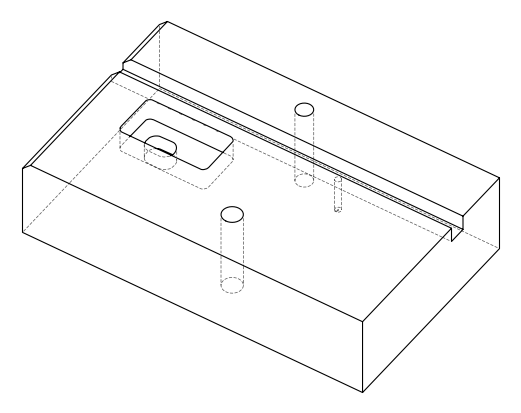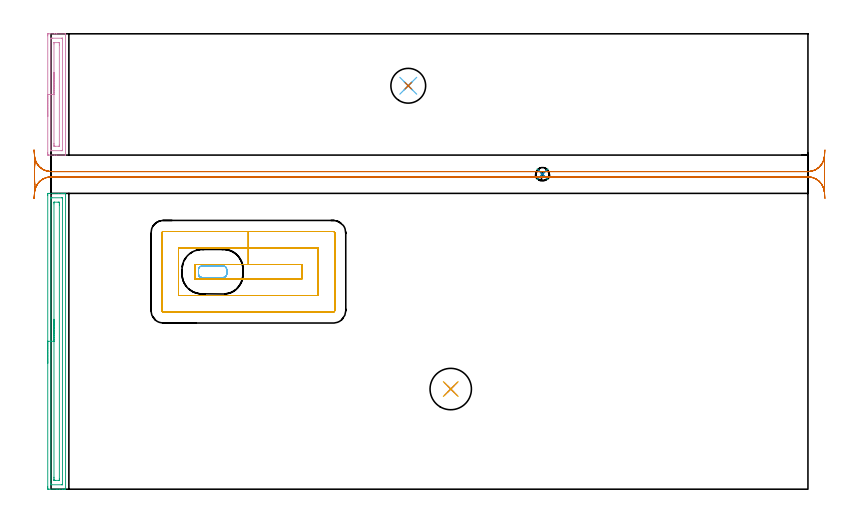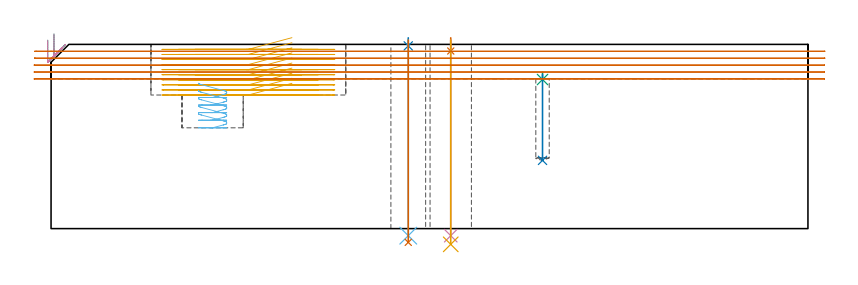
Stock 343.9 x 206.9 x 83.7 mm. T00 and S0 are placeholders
(PLAN: 13 operations, 8 tool changes, 26.6 min)
(1 SPOT_DRILL | STEP1HOLE | NXT0321_9005460120000 | 0.05 min | 183 mm3)
(2 SPOT_DRILL_1 | STEP1HOLE_1 | NXT0321_9005460120000 | 0.03 min | 3 mm3)
(3 SPOT_DRILL_2 | STEP1POCKET | NXT0321_9005460120000 | 0.03 min | 1645 mm3)
(4 DRILL_THROUGH_HOLE_INTO_CENTER | STEP1HOLE | NXT0301_065 | 0.36 min | 5653 mm3)
(5 DRILL_TO_ENLARGE_THROUGH_HOLE | STEP1HOLE | UGT0301_256 | 0.37 min | 17369 mm3)
(6 DRILL_THROUGH_HOLE_INTO_CENTER_1 | STEP1HOLE_1 | NXT0301_065 | 0.36 min | 5781 mm3)
(7 DRILL_TO_ENLARGE_THROUGH_HOLE_1 | STEP1HOLE_1 | UGT0301_240 | 0.37 min | 10600 mm3)
(8 DRILL_BLIND_HOLE_INTO_CENTER | STEP1POCKET | NXT0301_032 | 0.16 min | 1066 mm3)
(9 AREA_MILL | FG_CHAMFER_SURFACE | UGT0205_001 | 3.45 min | 4573 mm3)
(10 AREA_MILL_1 | FG_CHAMFER_SURFACE_1 | UGT0205_001 | 1.55 min | 1973 mm3)
(11 MILL_RECTANGULAR_POCKET | POCKET_RECTANGULAR_STRAIGHT | NXT0201_013 | Follow Part, ap 2.5, ae 75% | 11.36 min | 94233 mm3)
(12 MILL_RECTANGULAR_POCKET_1 | POCKET_RECTANGULAR_STRAIGHT_1 | UGT0201_133 | Follow Part, ap 3.75, ae 75% | 0.85 min | 7318 mm3)
(13 MILL_RECTANGULAR_SLOT | SLOT_RECTANGULAR | UGT0201_133 | Follow Part, ap 3.75, ae 75% | 7.63 min | 91958 mm3)
(TOOL NXT0321_9005460120000 | NC Spot Drill, 142deg, 12mm, Carbide, Uncoated | D12 PA142 FL30 Z2)
(TOOL NXT0301_065 | Carbide Drill 9.4mm [860.1-0940-075A1-MM 2214] | D9.4 PA140 FL98 Z2)
(TOOL UGT0301_256 | Twist Drill 18.8 mm | D18.8 PA118 FL135 Z2)
(TOOL UGT0301_240 | Twist Drill 15.8 mm | D15.8 PA118 FL120 Z2)
(TOOL NXT0301_032 | Carbide Drill 6.1mm [860.1-0610-031A1-MM 2214] | D6.1 PA140 FL53 Z2)
(TOOL UGT0205_001 | Chamfer Mill 20 x 3 x 45 deg. | D20 FL50 Z2)
(TOOL NXT0201_013 | ENDMILL 10mm | D10 FL30 Z4)
(TOOL UGT0201_133 | Carbide End Mill 15.0 | D15 FL30 Z4)
(OP 1 SPOT_DRILL)
G17 G21 G94 G90
T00 M6
G54
G17 G0 G90 X181.6 Y45.5 S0 M3
G43 Z93.7 H0
G94 G81 G98 Z80.7 F250. R86.7
G80
M5
M2
(OP 2 SPOT_DRILL_1)
G17 G21 G94 G90
T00 M6
G54
G17 G0 G90 X162.3 Y183.3 S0 M3
G43 Z93.7 H0
G94 G81 G98 Z83.02 F250. R86.7
G80
M5
M2
(OP 3 SPOT_DRILL_2)
G17 G21 G94 G90
T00 M6
G54
G17 G0 G90 X223.3 Y143.1 S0 M3
G43 Z93.7 H0
G94 G81 G98 Z67.737 F250. R71.
G80
M5
M2
(OP 4 DRILL_THROUGH_HOLE_INTO_CENTER)
G17 G21 G94 G90
T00 M6
G54
G17 G0 G90 X181.6 Y45.5 S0 M3
G43 Z93.7 H1
G94 G73 G98 Z-3.211 F250. Q8.691 R85.7
G80
M5
M2
(OP 5 DRILL_TO_ENLARGE_THROUGH_HOLE)
G17 G21 G94 G90
T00 M6
G54
G17 G0 G90 X181.6 Y45.5 S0 M3
G43 Z93.7 H0
G94 G73 G98 Z-7.148 F250. Q18.17 R85.7
G80
M5
M2
(OP 6 DRILL_THROUGH_HOLE_INTO_CENTER_1)
G17 G21 G94 G90
T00 M6
G54
G17 G0 G90 X162.3 Y183.3 S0 M3
G43 Z93.7 H1
G94 G73 G98 Z-3.211 F250. Q8.691 R85.7
G80
M5
M2
(OP 7 DRILL_TO_ENLARGE_THROUGH_HOLE_1)
G17 G21 G94 G90
T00 M6
G54
G17 G0 G90 X162.3 Y183.3 S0 M3
G43 Z93.7 H0
G94 G73 G98 Z-6.247 F250. Q14.991 R85.7
G80
M5
M2
(OP 8 DRILL_BLIND_HOLE_INTO_CENTER)
G17 G21 G94 G90
T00 M6
G54
G17 G0 G90 X223.3 Y143.1 S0 M3
G43 Z93.7 H1
G94 G81 G98 Z31. F250. R70.
G80
M5
M2
(OP 9 AREA_MILL)
G17 G21 G94 G90
T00 M6
G54
G17 G0 G90 X-1.5 Y57.2 S1061 M3
G43 Z93.7 H0
Z85.6
G94 G1 Y57.238 Z84.728 F250.
Y57.352 Z83.864
Y57.541 Z83.012
Y57.803 Z82.18
Y58.137 Z81.374
Y58.54 Z80.6
Y59.009 Z79.864
Y59.54 Z79.172
Y60.129 Z78.529
Y60.772 Z77.94
Y61.464 Z77.409
Y62.2 Z76.94
Y62.974 Z76.537
Y63.78 Z76.203
Y64.612 Z75.941
Y65.464 Z75.752
Y66.328 Z75.638
Y67.2 Z75.6
Y133.397
X-1.499 Y133.778 Z75.601
X-1.495 Y134.285 Z75.603
X-1.492 Y134.391 Z75.606
X-0.992 Y134.4 Z76.105
X3.436 Z80.53
X4.859 Z81.955
X5.207 Z82.302
X5.902 Z83.002
X6.201 Z83.301
X6.575 Y134.392 Z83.667
X6.597 Y134.39 Z83.688
X6.6 Y134.224 Z83.7
Y0.171
X6.605 Y0.01 Z83.695
X6.575 Y0.008 Z83.667
X6.201 Y0. Z83.3
X5.902 Z83.002
X5.207 Z82.302
X3.973 Z81.07
X2.688 Z79.783
X-0.992 Y0.001 Z76.105
X-1.227 Y0.003 Z75.87
X-1.492 Y0.009 Z75.606
X-1.495 Y0.115 Z75.603
X-1.499 Y0.622 Z75.601
X-1.5 Y1.135 Z75.6
Y67.2
X-0.086 Z77.014
Y132.209
X-0.085 Y132.318 Z77.015
X-0.082 Y132.371 Z77.018
X-0.08 Y132.39 Z77.02
X-0.033 Y132.393 Z77.067
X0.374 Y132.399 Z77.474
X4.801 Z81.901
X5.054 Y132.395 Z82.154
X5.165 Y132.39 Z82.265
X5.185 Y132.012 Z82.285
Y131.99
X5.186 Y2.192 Z82.286
X5.185 Y2.082 Z82.285
X5.182 Y2.029 Z82.282
X5.18 Y2.011 Z82.28
X5.133 Y2.007 Z82.233
X4.726 Y2.001 Z81.826
X0.299 Z77.399
X0.046 Y2.005 Z77.146
X-0.066 Y2.01 Z77.034
X-0.085 Y2.388 Z77.015
Y2.41
X-0.086 Y67.2 Z77.014
X1.328 Z78.428
X1.329 Y129.648 Z78.429
X1.331 Y130.203 Z78.431
X1.334 Y130.371 Z78.434
X1.335 Y130.385 Z78.435
X1.353 Y130.39 Z78.453
X1.404 Y130.396 Z78.504
X1.47 Y130.399 Z78.57
X3.241 Y130.4 Z80.341
X3.436 Y130.398 Z80.536
X3.631 Y130.394 Z80.731
X3.755 Y130.39 Z80.855
X3.764 Y130.315 Z80.864
X3.767 Y130.203 Z80.867
X3.77 Y129.865 Z80.87
X3.771 Y129.309 Z80.871
Y128.97
Y4.752
X3.769 Y4.197 Z80.869
X3.766 Y4.029 Z80.866
X3.765 Y4.015 Z80.865
X3.747 Y4.01 Z80.847
X3.696 Y4.004 Z80.796
X3.63 Y4.001 Z80.73
X1.859 Y4. Z78.959
X1.665 Y4.002 Z78.765
X1.469 Y4.006 Z78.569
X1.345 Y4.01 Z78.445
X1.335 Y4.085 Z78.435
X1.333 Y4.197 Z78.433
X1.33 Y4.535 Z78.43
X1.329 Y5.091 Z78.429
X1.328 Y5.43 Z78.428
Y67.2
Y68.072 Z78.467
Y68.937 Z78.58
Y69.788 Z78.769
Y70.62 Z79.032
Y71.426 Z79.365
Y72.2 Z79.768
Y72.936 Z80.237
Y73.628 Z80.768
Y74.271 Z81.357
Y74.86 Z82.001
Y75.392 Z82.693
Y75.86 Z83.428
Y76.263 Z84.202
Y76.597 Z85.008
Y76.859 Z85.84
Y77.048 Z86.692
Y77.162 Z87.557
Y77.2 Z88.428
G0 Z93.7
M5
M2
(OP 10 AREA_MILL_1)
G17 G21 G94 G90
T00 M6
G54
G17 G0 G90 X-1.5 Y169.35 S1061 M3
G43 Z93.7 H0
Z85.6
G94 G1 Y169.388 Z84.729 F250.
Y169.502 Z83.864
Y169.691 Z83.012
Y169.953 Z82.18
Y170.287 Z81.374
Y170.69 Z80.6
Y171.158 Z79.864
Y171.69 Z79.172
Y172.279 Z78.529
Y172.922 Z77.94
Y173.614 Z77.409
Y174.35 Z76.94
Y175.124 Z76.537
Y175.93 Z76.203
Y176.762 Z75.941
Y177.613 Z75.752
Y178.478 Z75.638
Y179.35 Z75.6
Y206.003
X-1.499 Y206.381 Z75.601
X-1.493 Y206.883 Z75.603
X-1.491 Y206.893 Z75.605
X-0.992 Y206.9 Z76.104
X1.665 Z78.758
X2.399 Z79.497
X2.55 Z79.648
X6.428 Y206.899 Z83.526
X6.595 Y206.89 Z83.693
X6.6 Y206.824 Z83.7
Y151.869
X6.601 Y151.81 Z83.699
X6.426 Y151.8 Z83.525
X2.399 Z79.497
X1.665 Z78.758
X-0.992 Y151.801 Z76.104
X-1.226 Y151.802 Z75.869
X-1.491 Y151.807 Z75.605
X-1.493 Y151.817 Z75.603
X-1.499 Y152.319 Z75.601
X-1.5 Y152.827 Z75.6
Y179.35
X-0.086 Z77.014
Y204.609
X-0.084 Y204.825 Z77.016
X-0.081 Y204.878 Z77.019
X-0.08 Y204.885 Z77.02
X-0.067 Y204.89 Z77.033
X0.003 Y204.894 Z77.103
X0.197 Y204.898 Z77.297
X0.488 Y204.9 Z77.588
X0.779 Z77.879
X4.915 Z82.015
X5.079 Y204.899 Z82.179
X5.124 Y204.896 Z82.224
X5.169 Y204.89 Z82.269
X5.179 Y204.886 Z82.279
X5.181 Y204.868 Z82.281
X5.184 Y204.821 Z82.284
X5.186 Y204.629 Z82.286
Y154.091
X5.184 Y153.875 Z82.284
X5.181 Y153.822 Z82.281
X5.18 Y153.815 Z82.28
X5.167 Y153.81 Z82.267
X5.097 Y153.806 Z82.197
X4.903 Y153.802 Z82.003
X4.612 Y153.8 Z81.712
X0.021 Y153.801 Z77.121
X-0.024 Y153.804 Z77.076
X-0.069 Y153.81 Z77.031
X-0.079 Y153.814 Z77.021
X-0.081 Y153.832 Z77.019
X-0.084 Y153.879 Z77.016
X-0.086 Y154.071 Z77.014
Y179.35
X1.328 Z78.428
X1.329 Y202.286 Z78.429
X1.331 Y202.836 Z78.431
X1.332 Y202.877 Z78.432
X1.334 Y202.889 Z78.434
X1.409 Y202.894 Z78.509
X1.537 Y202.899 Z78.637
X1.601 Y202.9 Z78.701
X3.372 Z80.472
X3.436 Y202.899 Z80.536
X3.499 Y202.897 Z80.599
X3.627 Y202.89 Z80.727
X3.765 Y202.875 Z80.865
X3.766 Y202.836 Z80.866
X3.77 Y202.501 Z80.87
X3.771 Y201.95 Z80.871
Y201.614
Y156.414
X3.769 Y155.864 Z80.869
X3.768 Y155.823 Z80.868
X3.766 Y155.811 Z80.866
X3.691 Y155.806 Z80.791
X3.563 Y155.801 Z80.663
X3.499 Y155.8 Z80.599
X1.728 Z78.828
X1.665 Y155.801 Z78.765
X1.601 Y155.803 Z78.701
X1.473 Y155.81 Z78.573
X1.335 Y155.825 Z78.435
X1.334 Y155.864 Z78.434
X1.33 Y156.199 Z78.43
X1.329 Y156.75 Z78.429
Y157.086
X1.328 Y179.35 Z78.428
Y180.222 Z78.467
Y181.086 Z78.58
Y181.938 Z78.769
Y182.77 Z79.032
Y183.576 Z79.365
Y184.35 Z79.768
Y185.086 Z80.237
Y185.778 Z80.768
Y186.421 Z81.357
Y187.01 Z82.001
Y187.542 Z82.693
Y188.01 Z83.428
Y188.413 Z84.202
Y188.747 Z85.008
Y189.009 Z85.84
Y189.198 Z86.692
Y189.312 Z87.557
Y189.35 Z88.428
G0 Z93.7
M5
M2
(OP 11 MILL_RECTANGULAR_POCKET)
G17 G21 G94 G90
T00 M6
G54
G17 G0 G90 X109.448 Y102.1 S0 M3
G43 Z93.748 H0
Z86.748
G94 G1 X89.65 Z81.443 F250.
X65.4 F500.
Y95.5
X113.9
Y102.1
X89.65
Y109.6
X57.9
Y88.
X121.4
Y109.6
X89.65
Y117.1
X51.1
G3 X50.4 Y116.4 R0.7
G1 Y81.2
G3 X51.1 Y80.5 R0.7
G1 X128.2
G3 X128.9 Y81.2 R0.7
G1 Y116.4
G3 X128.2 Y117.1 R0.7
G1 X89.65
X88.65
G0 X109.448 Y102.1 Z84.443
G1 X89.65 Z79.138 F250.
X65.4 F500.
Y95.5
X113.9
Y102.1
X89.65
Y109.6
X57.9
Y88.
X121.4
Y109.6
X89.65
Y117.1
X51.1
G3 X50.4 Y116.4 R0.7
G1 Y81.2
G3 X51.1 Y80.5 R0.7
G1 X128.2
G3 X128.9 Y81.2 R0.7
G1 Y116.4
G3 X128.2 Y117.1 R0.7
G1 X89.65
X88.65
G0 X109.448 Y102.1 Z82.138
G1 X89.65 Z76.833 F250.
X65.4 F500.
Y95.5
X113.9
Y102.1
X89.65
Y109.6
X57.9
Y88.
X121.4
Y109.6
X89.65
Y117.1
X51.1
G3 X50.4 Y116.4 R0.7
G1 Y81.2
G3 X51.1 Y80.5 R0.7
G1 X128.2
G3 X128.9 Y81.2 R0.7
G1 Y116.4
G3 X128.2 Y117.1 R0.7
G1 X89.65
X88.65
G0 X109.448 Y102.1 Z79.833
G1 X89.65 Z74.529 F250.
X65.4 F500.
Y95.5
X113.9
Y102.1
X89.65
Y109.6
X57.9
Y88.
X121.4
Y109.6
X89.65
Y117.1
X51.1
G3 X50.4 Y116.4 R0.7
G1 Y81.2
G3 X51.1 Y80.5 R0.7
G1 X128.2
G3 X128.9 Y81.2 R0.7
G1 Y116.4
G3 X128.2 Y117.1 R0.7
G1 X89.65
X88.65
G0 X109.448 Y102.1 Z77.529
G1 X89.65 Z72.224 F250.
X65.4 F500.
Y95.5
X113.9
Y102.1
X89.65
Y109.6
X57.9
Y88.
X121.4
Y109.6
X89.65
Y117.1
X51.1
G3 X50.4 Y116.4 R0.7
G1 Y81.2
G3 X51.1 Y80.5 R0.7
G1 X128.2
G3 X128.9 Y81.2 R0.7
G1 Y116.4
G3 X128.2 Y117.1 R0.7
G1 X89.65
X88.65
G0 X109.448 Y102.1 Z75.224
G1 X89.65 Z69.919 F250.
X65.4 F500.
Y95.5
X113.9
Y102.1
X89.65
Y109.6
X57.9
Y88.
X121.4
Y109.6
X89.65
Y117.1
X51.1
G3 X50.4 Y116.4 R0.7
G1 Y81.2
G3 X51.1 Y80.5 R0.7
G1 X128.2
G3 X128.9 Y81.2 R0.7
G1 Y116.4
G3 X128.2 Y117.1 R0.7
G1 X89.65
X88.65
G0 X109.448 Y102.1 Z72.919
G1 X89.65 Z67.614 F250.
X65.4 F500.
Y95.5
X113.9
Y102.1
X89.65
Y109.6
X57.9
Y88.
X121.4
Y109.6
X89.65
Y117.1
X51.1
G3 X50.4 Y116.4 R0.7
G1 Y81.2
G3 X51.1 Y80.5 R0.7
G1 X128.2
G3 X128.9 Y81.2 R0.7
G1 Y116.4
G3 X128.2 Y117.1 R0.7
G1 X89.65
X88.65
G0 X109.448 Y102.1 Z70.614
G1 X89.65 Z65.31 F250.
X65.4 F500.
Y95.5
X113.9
Y102.1
X89.65
Y109.6
X57.9
Y88.
X121.4
Y109.6
X89.65
Y117.1
X51.1
G3 X50.4 Y116.4 R0.7
G1 Y81.2
G3 X51.1 Y80.5 R0.7
G1 X128.2
G3 X128.9 Y81.2 R0.7
G1 Y116.4
G3 X128.2 Y117.1 R0.7
G1 X89.65
X88.65
G0 X109.448 Y102.1 Z68.31
G1 X89.65 Z63.005 F250.
X65.4 F500.
Y95.5
X113.9
Y102.1
X89.65
Y109.6
X57.9
Y88.
X121.4
Y109.6
X89.65
Y117.1
X51.1
G3 X50.4 Y116.4 R0.7
G1 Y81.2
G3 X51.1 Y80.5 R0.7
G1 X128.2
G3 X128.9 Y81.2 R0.7
G1 Y116.4
G3 X128.2 Y117.1 R0.7
G1 X89.65
X88.65
G0 X109.448 Y102.1 Z66.005
G1 X89.65 Z60.7 F250.
X65.4 F500.
Y95.5
X113.9
Y102.1
X89.65
Y109.6
X57.9
Y88.
X121.4
Y109.6
X89.65
Y117.1
X51.1
G3 X50.4 Y116.4 R0.7
G1 Y81.2
G3 X51.1 Y80.5 R0.7
G1 X128.2
G3 X128.9 Y81.2 R0.7
G1 Y116.4
G3 X128.2 Y117.1 R0.7
G1 X89.65
X88.65
G0 Z93.748
M5
M2
(OP 12 MILL_RECTANGULAR_POCKET_1)
G17 G21 G94 G90
T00 M6
G54
G17 G0 G90 X67. Y97.92 S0 M3
G43 Z93.748 H0
Z66.049
G94 G1 Y97.8 Z66.017 F250.
Y97.673 Z65.983
X67.058 Y97.355 Z65.896
X67.178 Y97.055 Z65.81
X67.357 Y96.785 Z65.723
X67.585 Y96.557 Z65.636
X67.855 Y96.378 Z65.55
X68.155 Y96.258 Z65.463
X68.473 Y96.2 Z65.376
X78.327 Z62.736
X78.645 Y96.258 Z62.65
X78.945 Y96.378 Z62.563
X79.215 Y96.557 Z62.476
X79.443 Y96.785 Z62.39
X79.622 Y97.055 Z62.303
X79.742 Y97.355 Z62.216
X79.8 Y97.673 Z62.13
Y99.927 Z61.526
X79.742 Y100.245 Z61.439
X79.622 Y100.545 Z61.353
X79.443 Y100.815 Z61.266
X79.215 Y101.043 Z61.179
X78.945 Y101.222 Z61.093
X78.645 Y101.342 Z61.006
X78.327 Y101.4 Z60.919
X78.2 Z60.885
X73.4 Z59.599
X68.6 F500.
G3 X67. Y99.8 R1.6
G1 Y97.8
G3 X68.6 Y96.2 R1.6
G1 X78.2
G3 X79.8 Y97.8 R1.6
G1 Y99.8
G3 X78.2 Y101.4 R1.6
G1 X73.4
X72.4
G0 X67. Y97.92 Z62.599
G1 Y97.8 Z62.567 F250.
Y97.673 Z62.533
X67.058 Y97.355 Z62.446
X67.178 Y97.055 Z62.36
X67.357 Y96.785 Z62.273
X67.585 Y96.557 Z62.186
X67.855 Y96.378 Z62.1
X68.155 Y96.258 Z62.013
X68.473 Y96.2 Z61.927
X78.327 Z59.286
X78.645 Y96.258 Z59.2
X78.945 Y96.378 Z59.113
X79.215 Y96.557 Z59.026
X79.443 Y96.785 Z58.94
X79.622 Y97.055 Z58.853
X79.742 Y97.355 Z58.766
X79.8 Y97.673 Z58.68
Y99.927 Z58.076
X79.742 Y100.245 Z57.989
X79.622 Y100.545 Z57.903
X79.443 Y100.815 Z57.816
X79.215 Y101.043 Z57.729
X78.945 Y101.222 Z57.643
X78.645 Y101.342 Z57.556
X78.327 Y101.4 Z57.469
X78.2 Z57.436
X73.4 Z56.149
X68.6 F500.
G3 X67. Y99.8 R1.6
G1 Y97.8
G3 X68.6 Y96.2 R1.6
G1 X78.2
G3 X79.8 Y97.8 R1.6
G1 Y99.8
G3 X78.2 Y101.4 R1.6
G1 X73.4
X72.4
G0 X67. Y97.92 Z59.149
G1 Y97.8 Z59.117 F250.
Y97.673 Z59.083
X67.058 Y97.355 Z58.997
X67.178 Y97.055 Z58.91
X67.357 Y96.785 Z58.823
X67.585 Y96.557 Z58.737
X67.855 Y96.378 Z58.65
X68.155 Y96.258 Z58.563
X68.473 Y96.2 Z58.477
X78.327 Z55.837
X78.645 Y96.258 Z55.75
X78.945 Y96.378 Z55.663
X79.215 Y96.557 Z55.577
X79.443 Y96.785 Z55.49
X79.622 Y97.055 Z55.403
X79.742 Y97.355 Z55.317
X79.8 Y97.673 Z55.23
Y99.927 Z54.626
X79.742 Y100.245 Z54.54
X79.622 Y100.545 Z54.453
X79.443 Y100.815 Z54.366
X79.215 Y101.043 Z54.28
X78.945 Y101.222 Z54.193
X78.645 Y101.342 Z54.106
X78.327 Y101.4 Z54.02
X78.2 Z53.986
X73.4 Z52.7
X68.6 F500.
G3 X67. Y99.8 R1.6
G1 Y97.8
G3 X68.6 Y96.2 R1.6
G1 X78.2
G3 X79.8 Y97.8 R1.6
G1 Y99.8
G3 X78.2 Y101.4 R1.6
G1 X73.4
X72.4
G0 X67. Y97.92 Z55.7
G1 Y97.8 Z55.667 F250.
Y97.673 Z55.634
X67.058 Y97.355 Z55.547
X67.178 Y97.055 Z55.46
X67.357 Y96.785 Z55.374
X67.585 Y96.557 Z55.287
X67.855 Y96.378 Z55.2
X68.155 Y96.258 Z55.114
X68.473 Y96.2 Z55.027
X78.327 Z52.387
X78.645 Y96.258 Z52.3
X78.945 Y96.378 Z52.213
X79.215 Y96.557 Z52.127
X79.443 Y96.785 Z52.04
X79.622 Y97.055 Z51.954
X79.742 Y97.355 Z51.867
X79.8 Y97.673 Z51.78
Y99.927 Z51.176
X79.742 Y100.245 Z51.09
X79.622 Y100.545 Z51.003
X79.443 Y100.815 Z50.916
X79.215 Y101.043 Z50.83
X78.945 Y101.222 Z50.743
X78.645 Y101.342 Z50.657
X78.327 Y101.4 Z50.57
X78.2 Z50.536
X73.4 Z49.25
X68.6 F500.
G3 X67. Y99.8 R1.6
G1 Y97.8
G3 X68.6 Y96.2 R1.6
G1 X78.2
G3 X79.8 Y97.8 R1.6
G1 Y99.8
G3 X78.2 Y101.4 R1.6
G1 X73.4
X72.4
G0 X67. Y97.92 Z52.25
G1 Y97.8 Z52.218 F250.
Y97.673 Z52.184
X67.058 Y97.355 Z52.097
X67.178 Y97.055 Z52.01
X67.357 Y96.785 Z51.924
X67.585 Y96.557 Z51.837
X67.855 Y96.378 Z51.75
X68.155 Y96.258 Z51.664
X68.473 Y96.2 Z51.577
X78.327 Z48.937
X78.645 Y96.258 Z48.85
X78.945 Y96.378 Z48.764
X79.215 Y96.557 Z48.677
X79.443 Y96.785 Z48.59
X79.622 Y97.055 Z48.504
X79.742 Y97.355 Z48.417
X79.8 Y97.673 Z48.33
Y99.927 Z47.727
X79.742 Y100.245 Z47.64
X79.622 Y100.545 Z47.553
X79.443 Y100.815 Z47.467
X79.215 Y101.043 Z47.38
X78.945 Y101.222 Z47.293
X78.645 Y101.342 Z47.207
X78.327 Y101.4 Z47.12
X78.2 Z47.086
X73.4 Z45.8
X68.6 F500.
G3 X67. Y99.8 R1.6
G1 Y97.8
G3 X68.6 Y96.2 R1.6
G1 X78.2
G3 X79.8 Y97.8 R1.6
G1 Y99.8
G3 X78.2 Y101.4 R1.6
G1 X73.4
X72.4
G0 Z93.748
M5
M2
(OP 13 MILL_RECTANGULAR_SLOT)
G17 G21 G94 G90
T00 M6
G54
G17 G0 G90 X351.638 Y154.118 S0 M3
G43 Z93.748 H0
Z80.598
G94 G1 X351.37 Y151.13 F250.
G2 X343.9 Y144.3 R7.5 F500.
G1 X0.
G2 X-6.804 Y148.644 R7.5
G3 X-7.5 Y145.488 R7.5
G1 Y140.737
G3 X-6.798 Y137.569 R7.5
G2 X0. Y141.9 R7.5
G1 X343.9
G2 X351.37 Y135.07 R7.5
G1 X351.638 Y132.082 F250.
G0 Y154.118 Z77.449
G1 X351.37 Y151.13
G2 X343.9 Y144.3 R7.5 F500.
G1 X0.
G2 X-7.327 Y150.197 R7.5
G1 X-7.356 Y150.203
G3 X-7.5 Y148.74 R7.5
G1 Y137.389
G3 X-7.363 Y135.964 R7.5
G1 X-7.334 Y135.97
G2 X0. Y141.9 R7.5
G1 X343.9
G2 X351.37 Y135.07 R7.5
G1 X351.638 Y132.082 F250.
G0 Z93.748
X-7.738
Z74.299
G1 X-7.47 Y135.07
G2 X0. Y141.9 R7.5 F500.
G1 X343.9
G2 X351.37 Y135.07 R7.5
G1 X351.4
Y151.13
X351.37
G2 X343.9 Y144.3 R7.5
G1 X0.
G2 X-7.47 Y151.13 R7.5
G1 X-7.738 Y154.118 F250.
G0 Y132.082 Z71.15
G1 X-7.47 Y135.07
G2 X0. Y141.9 R7.5 F500.
G1 X343.9
G2 X351.37 Y135.07 R7.5
G1 X351.4
Y151.13
X351.37
G2 X343.9 Y144.3 R7.5
G1 X0.
G2 X-7.47 Y151.13 R7.5
G1 X-7.738 Y154.118 F250.
G0 Y132.082 Z68.
G1 X-7.47 Y135.07
G2 X0. Y141.9 R7.5 F500.
G1 X343.9
G2 X351.37 Y135.07 R7.5
G1 X351.4
Y151.13
X351.37
G2 X343.9 Y144.3 R7.5
G1 X0.
G2 X-7.47 Y151.13 R7.5
G1 X-7.738 Y154.118 F250.
G0 Z93.748
M5
M2
